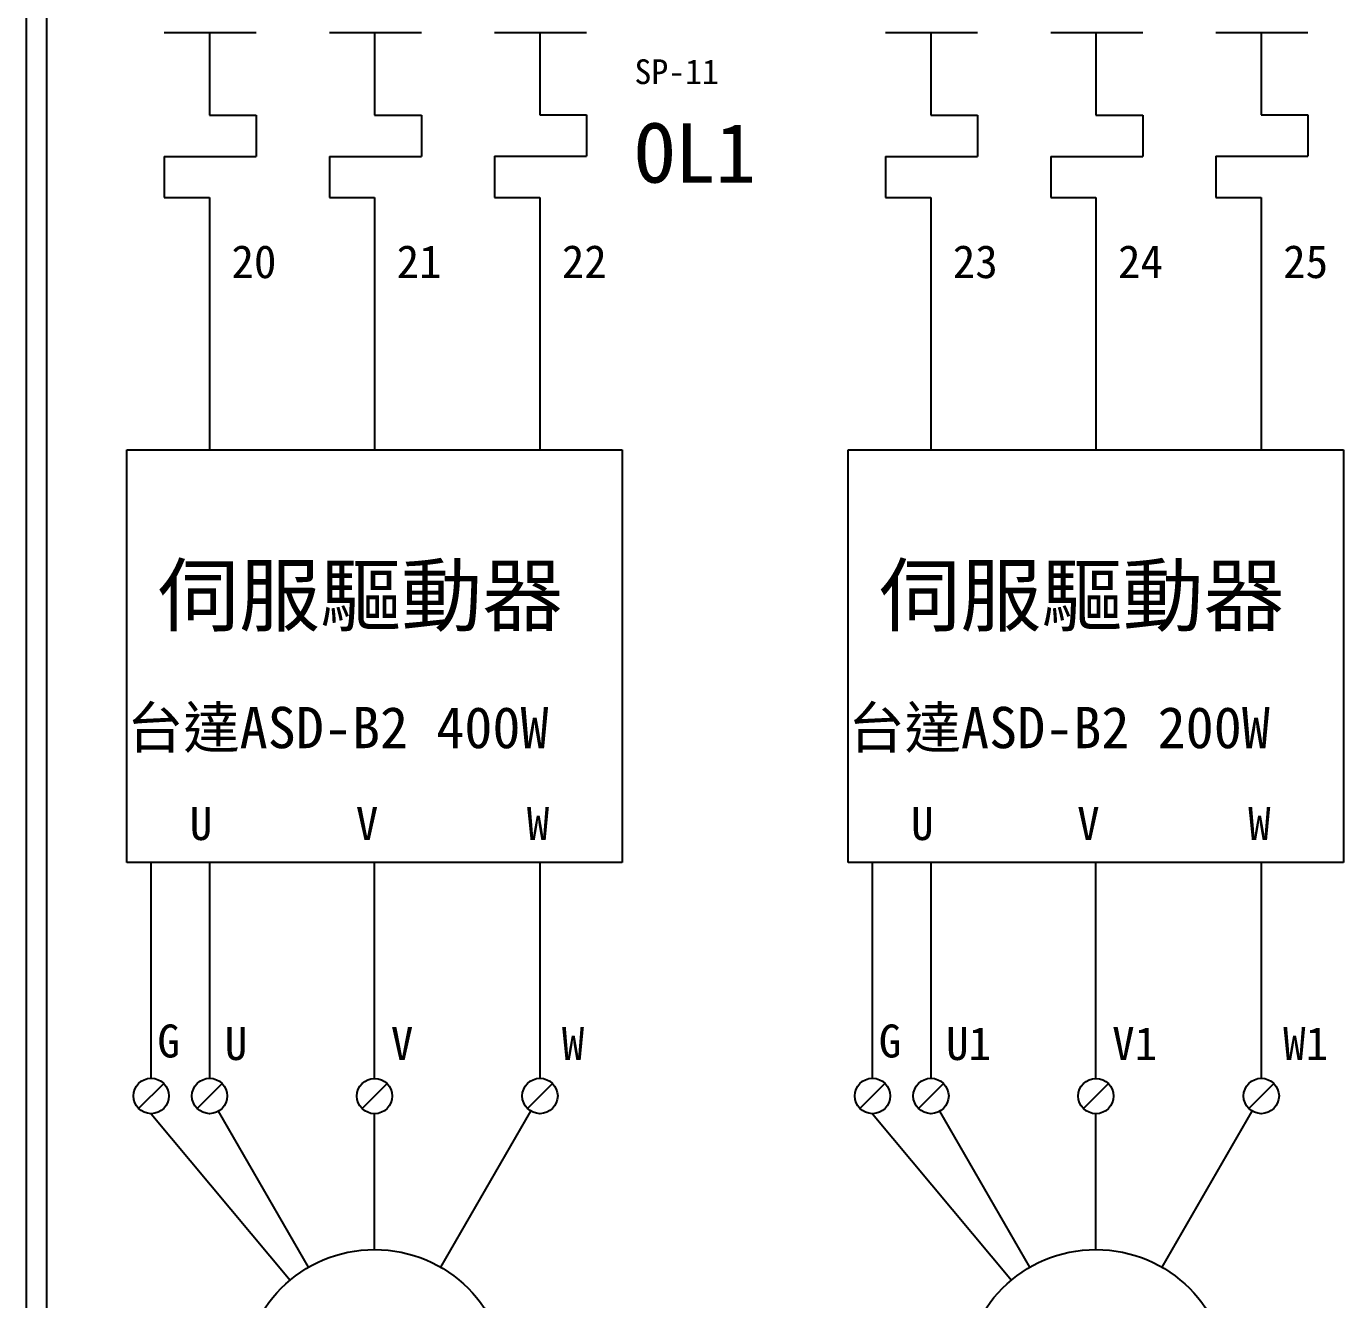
# Model space of a CAD drawing. Extents: x -24 to 263, y 255 to 459.
# Drawn here: x -23.6 to 56.2, y 296.4 to 373.6 of the extents above; entities that cross this region are included whole.
import ezdxf

# ---------------------------------------------------------------- set-up
doc = ezdxf.new("R2010")
doc.units = 0
doc.layers.get('0').update_dxf_attribs({"linetype": 'CONTINUOUS'})
doc.layers.add('圖框層', color=7, linetype='CONTINUOUS')
doc.layers.add('標尺寸層', color=3, linetype='CONTINUOUS')
doc.styles.add('STSL', font='kaiu.ttf')

msp = doc.modelspace()

# ---------------------------------------------------------------- linework, layer by layer
for p, q in [((7.496, 373.181), (7.498, 368.188)), ((51.169, 373.181), (51.17, 368.188)), ((7.51, 322.909), (7.514, 309.84)), ((51.182, 322.909), (51.187, 309.84)), ((-15.269, 309.527), (-16.784, 308.012)), ((-11.729, 309.527), (-13.243, 308.012)), ((-1.743, 309.523), (-3.258, 308.009)), ((8.271, 309.527), (6.757, 308.012)), ((28.403, 309.527), (26.889, 308.012)), ((31.944, 309.527), (30.429, 308.012)), ((41.929, 309.523), (40.415, 308.009)), ((51.944, 309.527), (50.429, 308.012)), ((-6.497, 298.397), (-11.951, 307.842)), ((1.503, 298.397), (6.961, 307.852)), ((37.175, 298.397), (31.722, 307.842)), ((45.175, 298.397), (50.634, 307.852))]:
    msp.add_line(p, q)
for centre, radius in [((-16.026, 308.769), 1.071), ((-12.486, 308.769), 1.071), ((-2.501, 308.766), 1.071), ((7.514, 308.769), 1.071), ((27.646, 308.769), 1.071), ((31.187, 308.769), 1.071), ((41.172, 308.766), 1.071), ((51.187, 308.769), 1.071), ((-2.497, 291.469), 8), ((41.175, 291.469), 8)]:
    msp.add_circle(centre, radius)
at = {"layer": '圖框層', "color": 7}
for p, q in [((-23.584, 255.48), (-23.584, 459.449)), ((-22.334, 256.73), (-22.334, 458.199))]:
    msp.add_line(p, q, dxfattribs=at)
at = {"layer": '標尺寸層', "color": 7}
for p, q in [((-15.232, 373.181), (-9.665, 373.181)), ((-12.504, 373.181), (-12.502, 368.181)), ((-5.232, 373.181), (0.335, 373.181)), ((-2.504, 373.181), (-2.502, 368.181)), ((4.768, 373.181), (10.335, 373.181)), ((28.44, 373.181), (34.008, 373.181)), ((31.169, 373.181), (31.171, 368.181)), ((38.44, 373.181), (44.008, 373.181)), ((41.169, 373.181), (41.171, 368.181)), ((48.44, 373.181), (54.008, 373.181)), ((-12.502, 368.181), (-9.665, 368.181)), ((-9.665, 368.181), (-9.665, 365.681)), ((-2.502, 368.181), (0.335, 368.181)), ((0.335, 368.181), (0.335, 365.681)), ((7.498, 368.188), (10.335, 368.188)), ((10.335, 368.188), (10.335, 365.688)), ((31.171, 368.181), (34.008, 368.181)), ((34.008, 368.181), (34.008, 365.681)), ((41.171, 368.181), (44.008, 368.181)), ((44.008, 368.181), (44.008, 365.681)), ((51.17, 368.188), (54.008, 368.188)), ((54.008, 368.188), (54.008, 365.688)), ((-15.232, 365.681), (-9.665, 365.681)), ((-15.232, 365.681), (-15.232, 363.181)), ((-5.232, 365.681), (0.335, 365.681)), ((-5.232, 365.681), (-5.232, 363.181)), ((4.768, 365.688), (10.335, 365.688)), ((4.768, 365.688), (4.768, 363.188)), ((28.44, 365.681), (34.008, 365.681)), ((28.44, 365.681), (28.44, 363.181)), ((38.44, 365.681), (44.008, 365.681)), ((38.44, 365.681), (38.44, 363.181)), ((48.44, 365.688), (54.008, 365.688)), ((48.44, 365.688), (48.44, 363.188)), ((-15.232, 363.181), (-12.501, 363.181)), ((-12.501, 363.181), (-12.498, 347.904)), ((-5.232, 363.181), (-2.501, 363.181)), ((-2.501, 363.181), (-2.495, 347.907)), ((4.768, 363.188), (7.499, 363.188)), ((7.499, 363.188), (7.5, 361.769)), ((28.44, 363.181), (31.172, 363.181)), ((31.172, 363.181), (31.175, 347.904)), ((38.44, 363.181), (41.172, 363.181)), ((41.172, 363.181), (41.177, 347.907)), ((48.44, 363.188), (51.172, 363.188)), ((51.172, 363.188), (51.172, 361.769)), ((7.5, 361.769), (7.503, 347.91)), ((51.172, 361.769), (51.175, 347.91)), ((-17.492, 347.902), (7.499, 347.91)), ((-17.492, 322.902), (-17.492, 347.902)), ((7.499, 347.91), (12.499, 347.91)), ((12.499, 347.91), (12.499, 322.91)), ((26.181, 347.902), (51.172, 347.91)), ((26.181, 322.902), (26.181, 347.902)), ((51.172, 347.91), (56.172, 347.91)), ((56.172, 347.91), (56.172, 322.91)), ((-12.492, 322.902), (-17.492, 322.902)), ((-16.026, 309.84), (-16.026, 322.902)), ((12.499, 322.91), (-12.492, 322.902)), ((-12.49, 322.902), (-12.486, 309.84)), ((-2.501, 309.837), (-2.505, 322.905)), ((31.181, 322.902), (26.181, 322.902)), ((27.646, 309.84), (27.646, 322.902)), ((56.172, 322.91), (31.181, 322.902)), ((31.182, 322.902), (31.187, 309.84)), ((41.172, 309.837), (41.167, 322.905)), ((-16.026, 307.698), (-7.62, 297.614)), ((-2.497, 299.469), (-2.5, 307.695)), ((27.646, 307.698), (36.053, 297.614)), ((41.175, 299.469), (41.172, 307.695))]:
    msp.add_line(p, q, dxfattribs=at)

# ---------------------------------------------------------------- texts
at = {"layer": '圖框層', "color": 4, "style": 'STSL'}
for s, height, p in [('SP-11', 1.5, (13.239, 370.056)), ('OL1', 3.6, (13.239, 364.085)), ('20', 2, (-11.164, 358.304)), ('21', 2, (-1.162, 358.304)), ('22', 2, (8.837, 358.308)), ('23', 2, (32.509, 358.304)), ('24', 2, (42.511, 358.304)), ('25', 2, (52.509, 358.308)), ('伺服驅動器', 3.6, (-15.618, 337.294)), ('伺服驅動器', 3.6, (28.054, 337.294)), ('台達ASD-B2 400W', 2.5, (-17.492, 329.835)), ('台達ASD-B2 200W', 2.5, (26.181, 329.835)), ('U', 2, (-13.691, 324.271)), ('V', 2, (-3.635, 324.271)), ('W', 2, (6.717, 324.271)), ('U', 2, (29.982, 324.271)), ('V', 2, (40.038, 324.271)), ('W', 2, (50.39, 324.271)), ('G', 2, (-15.646, 311.101)), ('U', 2, (-11.572, 310.948)), ('V', 2, (-1.515, 310.948)), ('W', 2, (8.837, 310.948)), ('G', 2, (28.027, 311.101)), ('U1', 2, (32.101, 310.948)), ('V1', 2, (42.157, 310.948)), ('W1', 2, (52.509, 310.948))]:
    msp.add_text(s, height=height, dxfattribs=at).set_placement(p)

doc.saveas('drawing.dxf')
